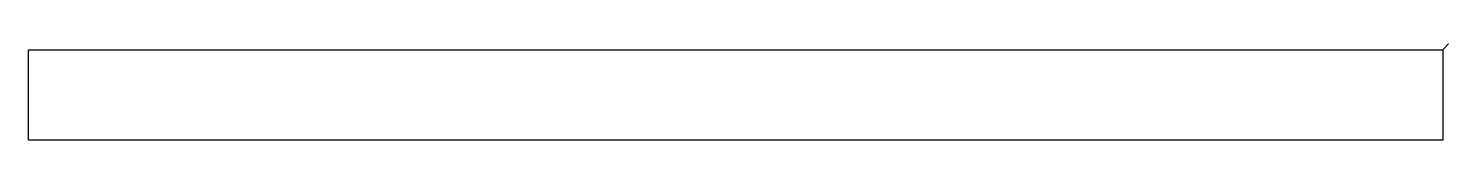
# Model space of a CAD drawing. Header units: metres. Extents: x 15 to 6130, y 15 to 430.
import ezdxf

# ---------------------------------------------------------------- set-up
doc = ezdxf.new("R2010")
doc.units = ezdxf.units.M

msp = doc.modelspace()

# ---------------------------------------------------------------- linework, layer by layer
at = {"layer": 'TOOL_0'}
for p, q in [((6129.749, 429.75), (6105, 405.001)), ((15, 15.001), (15, 405.001)), ((15, 405.001), (6105, 405.001)), ((6105, 405.001), (6108.536, 408.537)), ((6105, 405.001), (6105, 15.001)), ((6105, 15.001), (15, 15.001))]:
    msp.add_line(p, q, dxfattribs=at)

doc.saveas('drawing.dxf')
